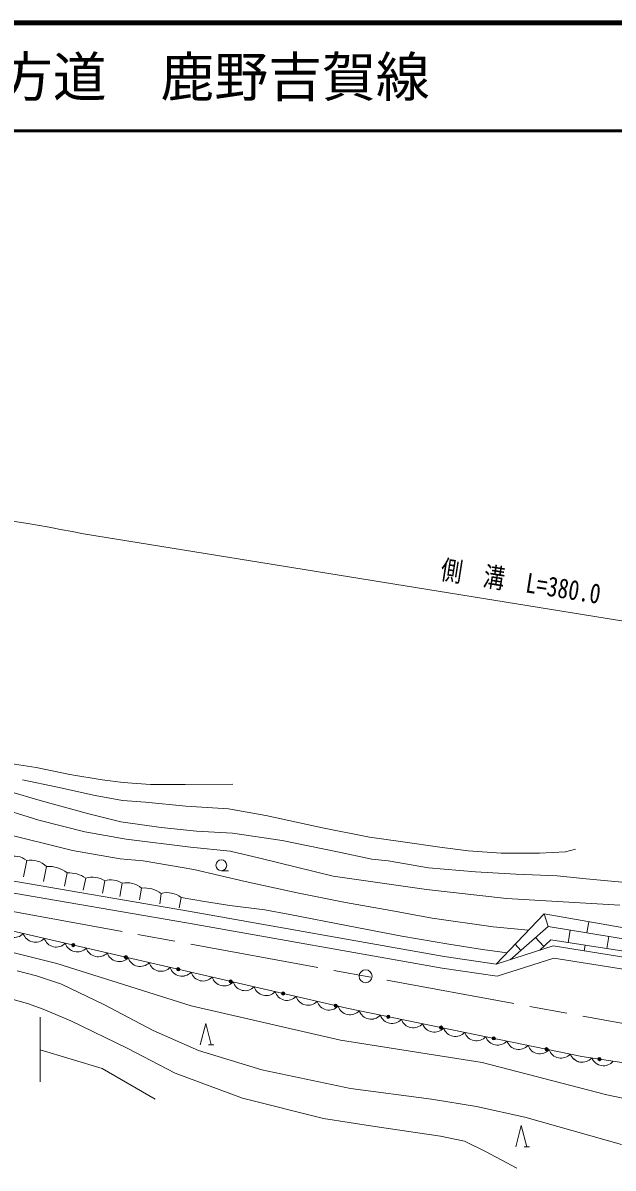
# Model space of a CAD drawing. Units: millimetres at full size, sheet at 1:1000; details may follow other scales. Extents: x 40000 to 680000, y 20000 to 380000.
# Drawn here: x 233958 to 288771, y 273745 to 380000 of the extents above; entities that cross this region are included whole.
import ezdxf
from ezdxf.enums import TextEntityAlignment as Align

# ---------------------------------------------------------------- set-up
doc = ezdxf.new("R2010")
doc.units = ezdxf.units.MM
doc.header["$LTSCALE"] = 1000
doc.linetypes.add('CHAIN', pattern=[18.5, 12, -1.5, 3.5, -1.5])
doc.linetypes.add('DASHED', pattern=[7.5, 6, -1.5])
for name, color, linetype, lineweight in [('M-BGD', 7, 'Continuous', 13), ('M-BMK', 2, 'CHAIN', 13), ('M-BMK-SRVR', 3, 'Continuous', 13), ('M-STR-HTXT', 7, 'Continuous', 13), ('M-TTL', 2, 'Continuous', 140), ('M-TTL-LINE', 7, 'Continuous', 50)]:
    doc.layers.add(name, color=color, linetype=linetype, lineweight=lineweight)
doc.layers.add('M-TTL-TXT', color=7, linetype='Continuous')
doc.styles.add('ＭＳ ゴシック', font='')
doc.styles.get('ＭＳ ゴシック').set_extended_font_data('MS Gothic')

msp = doc.modelspace()

# ---------------------------------------------------------------- hatches: boundary and pattern name
at = {"layer": 'M-BGD'}
for points in [[(238494, 294474, -0.41421), (238673, 294586, -0.41421), (238786, 294406, -0.41421), (238606, 294294, -0.41421)], [(238494, 294474, -0.41421), (238673, 294586, -0.41421), (238786, 294406, -1)], [(243366, 293350, -0.41421), (243545, 293462, -0.41421), (243658, 293282, -1)], [(243366, 293350, -0.41421), (243545, 293462, -0.41421), (243658, 293282, -1)], [(248238, 292226, -0.41421), (248417, 292338, -0.41421), (248530, 292158, -0.41421), (248350, 292046, -0.41421)], [(248238, 292226, -0.41421), (248417, 292338, -0.41421), (248530, 292158, -1)], [(253110, 291102, -1), (253402, 291034, -1)], [(253110, 291102, -0.41421), (253289, 291214, -0.41421), (253402, 291034, -1)], [(257982, 289977, -0.41421), (258161, 290090, -0.41421), (258274, 289910, -1)], [(257982, 289977, -1), (258274, 289910, -1)], [(262854, 288853, -0.41421), (263033, 288966, -0.41421), (263146, 288786, -1)], [(262854, 288853, -0.41421), (263033, 288966, -0.41421), (263146, 288786, -1)], [(267745, 287820, -1), (268039, 287760, -0.41421), (267862, 287643, -0.41421)], [(267745, 287820, -0.41421), (267922, 287937, -0.41421), (268039, 287760, -1)], [(272643, 286816, -0.41421), (272820, 286932, -0.41421), (272937, 286755, -1)], [(272643, 286816, -0.41421), (272820, 286932, -0.41421), (272937, 286755, -1)], [(277542, 285811, -1), (277835, 285751, -1)], [(277542, 285811, -0.41421), (277719, 285928, -0.41421), (277835, 285751, -1)], [(282440, 284807, -0.41421), (282617, 284924, -0.41421), (282733, 284747, -0.41421), (282556, 284630, -0.41421)], [(282440, 284807, -0.41421), (282617, 284924, -0.41421), (282733, 284747, -1)], [(287352, 283882, -1), (287648, 283838, -1)], [(287352, 283882, -0.41421), (287522, 284008, -0.41421), (287648, 283838, -1)]]:
    msp.add_hatch(color=256, dxfattribs=at).paths.add_polyline_path(points)

# ---------------------------------------------------------------- linework, layer by layer
for p, q in [((234029, 300761), (234311, 302286)), ((234029, 300761), (234311, 302286)), ((235880, 300334), (236153, 301731)), ((235880, 300334), (236153, 301731)), ((237807, 299917), (238079, 301135)), ((237807, 299917), (238079, 301135)), ((252389, 301341), (253055, 301341)), ((252389, 301341), (253055, 301341)), ((239548, 299541), (239795, 300657)), ((239548, 299541), (239795, 300657)), ((241363, 299260), (241568, 300410)), ((241363, 299260), (241568, 300410)), ((242950, 298952), (243189, 300170)), ((242950, 298952), (243189, 300170)), ((244783, 298646), (244971, 299719)), ((244783, 298645), (244971, 299719)), ((246686, 298261), (246814, 299224)), ((246686, 298261), (246814, 299224)), ((248484, 297903), (248646, 298866)), ((248484, 297903), (248646, 298866)), ((282369, 297334), (282738, 296154)), ((282369, 297334), (282738, 296154)), ((286508, 296608), (286338, 295565)), ((286508, 296608), (286338, 295565)), ((284772, 295821), (284594, 294661)), ((284772, 295821), (284594, 294661)), ((279684, 294518), (280193, 293935)), ((279684, 294518), (280193, 293935)), ((281575, 295139), (282337, 294315)), ((281575, 295139), (282337, 294315)), ((286165, 294420), (286082, 293900)), ((286165, 294420), (286082, 293900)), ((288361, 295234), (288188, 294108)), ((288361, 295234), (288188, 294108)), ((251186, 285176), (251686, 285176)), ((251186, 285176), (251686, 285176)), ((280496, 275707), (280996, 275707)), ((280496, 275707), (280996, 275707))]:
    msp.add_line(p, q, dxfattribs=at)
at = {"layer": 'M-BGD', "linetype": 'DASHED'}
msp.add_line((235562, 287759), (235562, 281759), dxfattribs=at)
msp.add_line((235562, 287759), (235562, 281759), dxfattribs=at)
at = {"layer": 'M-BGD'}
for points in [[(232363, 311336), (235190, 310921), (238327, 310260), (241334, 309761), (243265, 309526), (245815, 309351), (249035, 309327), (253469, 309373)], [(232363, 311336), (235190, 310921), (238327, 310260), (241334, 309761), (243265, 309526), (245815, 309351), (249035, 309327), (253469, 309373)], [(233920, 309770), (237164, 309079), (240657, 308325), (243196, 307863), (245349, 307699), (249080, 307335), (253066, 307064), (256526, 306456), (261795, 305325), (266149, 304443), (269248, 304021), (272689, 303516), (275311, 303178), (278363, 302968), (281926, 302954), (284356, 303099), (285273, 303337)], [(233920, 309770), (237164, 309079), (240657, 308325), (243196, 307863), (245349, 307699), (249080, 307335), (253066, 307064), (256526, 306456), (261795, 305324), (266149, 304443), (269248, 304021), (272689, 303516), (275311, 303178), (278363, 302968), (281926, 302954), (284356, 303099), (285273, 303337)], [(232622, 308728), (235557, 307854), (239949, 306631), (243042, 305861), (246789, 305357), (250074, 305013), (253427, 304836), (258023, 304149), (263166, 303096), (266374, 302420), (267880, 302243), (271633, 301605), (276000, 301236), (279739, 301006), (283569, 300852), (286277, 300598), (291252, 300105)], [(232622, 308728), (235557, 307854), (239949, 306631), (243042, 305861), (246789, 305357), (250074, 305013), (253427, 304836), (258023, 304149), (263166, 303096), (266374, 302420), (267880, 302243), (271633, 301605), (276000, 301236), (279739, 301006), (283569, 300852), (286277, 300598), (291252, 300105)], [(289402, 298150), (278875, 298745), (271447, 299605), (262778, 300837), (255949, 302499), (253201, 303164), (249517, 303536), (243541, 304263), (239716, 304939), (235431, 306041), (231049, 307395)], [(289402, 298150), (278875, 298745), (271447, 299605), (262778, 300837), (255949, 302499), (253201, 303164), (249517, 303536), (243541, 304263), (239716, 304939), (235431, 306041), (231049, 307395)], [(183216, 302477), (190454, 302163), (193590, 302058), (196858, 302275), (201315, 302983), (205413, 303931), (209769, 304791), (215205, 305457), (220202, 305912), (223349, 305983), (227195, 305811), (231967, 304858), (238577, 303223), (243002, 302447), (245124, 302260), (249818, 301448), (254610, 300342), (259435, 299290), (263932, 298389), (268126, 297648), (271954, 296935), (277645, 296124), (280919, 295813)], [(183216, 302477), (190454, 302163), (193590, 302058), (196858, 302274), (201315, 302983), (205413, 303931), (209769, 304791), (215205, 305457), (220202, 305912), (223349, 305983), (227195, 305811), (231967, 304858), (238577, 303223), (243002, 302447), (245124, 302260), (249818, 301448), (254610, 300342), (259435, 299290), (263932, 298389), (268126, 297648), (271954, 296935), (277645, 296124), (280919, 295813)], [(126190, 296199), (146272, 297947), (152000, 298420), (167292, 303335), (173713, 301445), (177158, 300683), (184952, 298401), (189628, 298031), (193160, 297936), (196531, 298131), (199716, 298593), (207841, 299999), (215082, 301623), (218111, 301909), (220448, 302075), (222814, 301982), (225326, 301701), (232405, 300489), (249334, 297594), (273075, 293389), (277918, 292665), (283193, 294358), (303054, 291190)], [(126190, 296199), (146272, 297947), (152000, 298420), (167292, 303335), (173713, 301445), (177158, 300683), (184952, 298401), (189628, 298031), (193160, 297936), (196531, 298131), (199716, 298593), (207841, 299999), (215082, 301623), (218111, 301909), (220448, 302075), (222814, 301982), (225326, 301701), (232405, 300489), (249334, 297594), (273075, 293389), (277918, 292665), (283193, 294358), (303054, 291190)], [(126279, 295103), (146365, 296851), (152210, 297333), (167006, 301898), (173468, 300373), (176884, 299617), (184752, 297314), (189569, 296932), (193177, 296835), (196642, 297035), (199889, 297507), (208055, 298920), (215255, 300534), (218201, 300813), (220465, 300974), (222732, 300884), (225172, 300612), (232219, 299405), (249145, 296510), (272898, 292303), (278009, 291540), (283279, 293231), (301850, 290285)], [(126279, 295103), (146365, 296851), (152210, 297333), (167006, 301898), (173468, 300373), (176884, 299617), (184752, 297314), (189569, 296932), (193177, 296835), (196642, 297035), (199889, 297507), (208055, 298920), (215255, 300534), (218201, 300813), (220465, 300974), (222732, 300884), (225172, 300612), (232219, 299405), (249145, 296510), (272898, 292303), (278009, 291540), (283279, 293231), (301850, 290285)], [(248646, 298866), (250828, 298489), (253176, 298105), (256416, 297719), (258756, 297276), (264160, 296224), (269154, 295267), (273510, 294511), (276644, 294037), (278920, 293716)], [(248646, 298866), (250828, 298489), (253176, 298105), (256416, 297719), (258756, 297276), (264160, 296224), (269154, 295267), (273510, 294511), (276644, 294037), (278920, 293716)], [(101731, 289708), (154971, 293928), (163661, 294617), (166460, 294650), (172018, 294571), (177234, 294371), (182367, 293873), (191983, 293439), (194950, 293472), (197424, 293605), (200252, 294016), (211485, 296254), (214485, 296869), (216526, 297123), (218407, 297228), (220653, 297364), (222554, 297328), (225367, 297100), (230243, 296325), (233320, 295668), (264044, 288579), (285851, 284108), (311911, 280192)], [(101731, 289707), (154971, 293928), (163661, 294616), (166460, 294650), (172018, 294571), (177234, 294371), (182367, 293873), (191983, 293439), (194950, 293472), (197424, 293605), (200252, 294016), (211485, 296254), (214485, 296869), (216526, 297123), (218407, 297228), (220653, 297364), (222554, 297328), (225367, 297100), (230243, 296325), (233320, 295668), (264044, 288579), (285851, 284108), (311911, 280192)], [(277918, 292665), (282369, 297334), (305841, 293222), (308655, 287459)], [(277918, 292665), (282369, 297334), (305841, 293222), (308655, 287459)], [(307572, 287656), (304617, 292574), (282738, 296154), (279214, 293081)], [(307572, 287656), (304617, 292574), (282738, 296154), (279214, 293081)], [(299674, 278169), (288176, 280534), (276623, 283545), (263441, 285600), (249579, 288786), (237105, 292736), (227680, 295083), (224397, 295356), (218961, 294439), (208777, 292466), (196186, 291155), (185275, 290979), (177393, 291411), (164717, 291488), (157656, 291292), (149530, 290448), (137414, 289682), (121981, 288956), (100071, 287115), (93665, 285725), (88660, 284284)], [(299674, 278169), (288176, 280534), (276623, 283545), (263441, 285600), (249579, 288786), (237105, 292736), (227680, 295083), (224397, 295356), (218961, 294439), (208777, 292466), (196186, 291155), (185275, 290979), (177393, 291411), (164717, 291488), (157656, 291292), (149530, 290448), (137414, 289682), (121981, 288956), (100071, 287115), (93665, 285725), (88660, 284284)], [(281954, 293961), (282981, 294910), (303535, 291747), (306033, 288860)], [(281954, 293961), (282981, 294910), (303535, 291747), (306033, 288860)], [(289557, 275928), (280582, 278460), (276089, 279456), (271898, 280154), (264395, 281136), (256140, 282865), (250267, 284664), (246054, 286511), (241464, 288939), (237557, 290826), (235220, 291582), (233421, 292053)], [(289557, 275928), (280582, 278460), (276089, 279456), (271898, 280154), (264395, 281135), (256140, 282865), (250267, 284664), (246054, 286511), (241464, 288939), (237557, 290826), (235220, 291582), (233421, 292053)], [(279821, 273745), (276921, 275275), (274955, 276255), (272743, 276697), (266632, 277603), (261861, 278340), (254348, 280246), (248113, 282540), (243655, 284864), (238414, 287397), (235844, 288493), (234399, 289026), (232055, 289674)], [(279821, 273745), (276921, 275275), (274955, 276255), (272743, 276697), (266632, 277603), (261861, 278340), (254348, 280246), (248113, 282540), (243655, 284864), (238414, 287397), (235844, 288493), (234399, 289026), (232055, 289674)], [(250436, 285176), (250936, 287176), (251436, 285176)], [(250436, 285176), (250936, 287176), (251436, 285176)], [(246247, 280150), (241320, 282987), (235562, 284721)], [(246247, 280150), (241320, 282987), (235562, 284721)], [(279746, 275707), (280246, 277707), (280746, 275707)], [(279746, 275707), (280246, 277707), (280746, 275707)]]:
    msp.add_lwpolyline(points, dxfattribs=at)
for centre, radius in [((252389, 301841), 500), ((252389, 301841), 500), ((238640, 294440), 150), ((238640, 294440), 150), ((243512, 293316), 150), ((243512, 293316), 150), ((248384, 292192), 150), ((248384, 292192), 150), ((253256, 291068), 150), ((253256, 291068), 150), ((258128, 289944), 150), ((258128, 289944), 150), ((263000, 288820), 150), ((263000, 288820), 150), ((267892, 287790), 150), ((267892, 287790), 150), ((272790, 286785), 150), ((272790, 286785), 150), ((277688, 285781), 150), ((277688, 285781), 150), ((282587, 284777), 150), ((282587, 284777), 150), ((287500, 283860), 150), ((287500, 283860), 150)]:
    msp.add_circle(centre, radius, dxfattribs=at)
for centre, radius, start, end in [((233142, 300833), 1864, 51.18333, 108.43034), ((233142, 300833), 1864, 51.18333, 108.43034), ((234693, 300217), 2104, 46.04583, 100.46514), ((234693, 300217), 2104, 46.04583, 100.46514), ((236328, 298886), 2850, 52.08384, 93.51399), ((236328, 298886), 2850, 52.08384, 93.51399), ((238233, 298370), 2770, 55.67583, 93.18257), ((238233, 298370), 2770, 55.67583, 93.18257), ((240400, 298515), 2226, 58.35818, 105.77553), ((240400, 298515), 2226, 58.35818, 105.77553), ((242109, 298464), 2020, 57.6537, 105.5356), ((242109, 298464), 2020, 57.6537, 105.5356), ((243649, 298247), 1978, 48.09668, 103.45832), ((243649, 298247), 1978, 48.09668, 103.45832), ((245261, 297122), 2613, 53.5454, 96.3896), ((245261, 297122), 2613, 53.5454, 96.3896), ((247381, 297259), 2045, 51.78715, 106.11711), ((247381, 297259), 2045, 51.78715, 106.11711), ((233151, 296289), 1149, 197.78863, 317.44496), ((233151, 296289), 1149, 197.78863, 317.44496), ((235104, 295860), 1160, 197.49274, 316.52236), ((235104, 295860), 1160, 197.49274, 316.52236), ((237053, 295410), 1160, 197.49274, 316.52236), ((237053, 295410), 1160, 197.49274, 316.52236), ((239002, 294961), 1160, 197.49274, 316.52236), ((239002, 294961), 1160, 197.49274, 316.52236), ((240951, 294511), 1160, 197.49274, 316.52236), ((240951, 294511), 1160, 197.49274, 316.52236), ((242900, 294061), 1160, 197.49274, 316.52236), ((242900, 294061), 1160, 197.49274, 316.52236), ((244848, 293612), 1160, 197.49274, 316.52236), ((244848, 293612), 1160, 197.49274, 316.52236), ((246797, 293162), 1160, 197.49274, 316.52236), ((246797, 293162), 1160, 197.49274, 316.52236), ((248746, 292713), 1160, 197.49274, 316.52236), ((248746, 292712), 1160, 197.49274, 316.52236), ((250695, 292263), 1160, 197.49274, 316.52236), ((250695, 292263), 1160, 197.49274, 316.52236), ((252644, 291813), 1160, 197.49274, 316.52236), ((252644, 291813), 1160, 197.49274, 316.52236), ((254592, 291364), 1160, 197.49274, 316.52236), ((254592, 291364), 1160, 197.49274, 316.52236), ((256541, 290914), 1160, 197.49274, 316.52236), ((256541, 290914), 1160, 197.49274, 316.52236), ((258490, 290464), 1160, 197.49274, 316.52236), ((258490, 290464), 1160, 197.49274, 316.52236), ((260439, 290015), 1160, 197.49274, 316.52236), ((260439, 290015), 1160, 197.49274, 316.52236), ((262388, 289565), 1160, 197.49274, 316.52236), ((262388, 289565), 1160, 197.49274, 316.52236), ((264338, 289139), 1170, 198.57314, 317.08475), ((264338, 289139), 1170, 198.57314, 317.08475), ((266293, 288719), 1160, 198.89851, 317.92813), ((266293, 288718), 1160, 198.89851, 317.92813), ((268252, 288317), 1160, 198.89851, 317.92813), ((268252, 288317), 1160, 198.89851, 317.92813), ((270211, 287915), 1160, 198.89851, 317.92813), ((270211, 287915), 1160, 198.89851, 317.92813), ((272171, 287513), 1160, 198.89851, 317.92813), ((272171, 287513), 1160, 198.89851, 317.92813), ((274130, 287112), 1160, 198.89851, 317.92813), ((274130, 287112), 1160, 198.89851, 317.92813), ((276089, 286710), 1160, 198.89851, 317.92813), ((276089, 286710), 1160, 198.89851, 317.92813), ((278048, 286308), 1160, 198.89851, 317.92813), ((278048, 286308), 1160, 198.89851, 317.92813), ((280008, 285907), 1160, 198.89851, 317.92813), ((280008, 285907), 1160, 198.89851, 317.92813), ((281967, 285505), 1160, 198.89851, 317.92813), ((281967, 285505), 1160, 198.89851, 317.92813), ((283926, 285103), 1160, 198.89851, 317.92813), ((283926, 285103), 1160, 198.89851, 317.92813), ((285900, 284758), 1193, 201.2205, 318.44966), ((285900, 284757), 1193, 201.2205, 318.44966), ((287869, 284400), 1160, 201.94053, 320.97015), ((287869, 284400), 1160, 201.94053, 320.97015)]:
    msp.add_arc(centre, radius, start, end, dxfattribs=at)
at = {"layer": 'M-BMK'}
msp.add_line((231361, 297852), (341186, 277719), dxfattribs=at)
msp.add_line((231361, 297852), (341186, 277719), dxfattribs=at)
at = {"layer": 'M-BMK-SRVR'}
for centre in [(265782, 291543), (265782, 291542)]:
    msp.add_circle(centre, 600, dxfattribs=at)
at = {"layer": 'M-STR-HTXT'}
msp.add_line((239602, 332583), (348038, 315096), dxfattribs=at)
msp.add_line((239602, 332583), (348038, 315096), dxfattribs=at)
msp.add_arc((209707, 185852), 149746, 78.48432, 91.8285, dxfattribs=at)
msp.add_arc((209707, 185852), 149746, 78.48432, 91.8285, dxfattribs=at)
at = {"layer": 'M-TTL'}
msp.add_line((680000, 380000), (40000, 380000), dxfattribs=at)
msp.add_line((680000, 380000), (40000, 380000), dxfattribs=at)
at = {"layer": 'M-TTL-LINE'}
msp.add_line((40000, 370000), (680000, 370000), dxfattribs=at)
msp.add_line((40000, 370000), (680000, 370000), dxfattribs=at)

# ---------------------------------------------------------------- texts
at = {"layer": 'M-STR-HTXT', "style": 'ＭＳ ゴシック', "width": 0.8}
msp.add_text('側\u3000溝\u3000L=380.0', height=1833, rotation=351.044, dxfattribs=at).set_placement((279966, 326714), align=Align.BOTTOM_CENTER)
msp.add_text('側\u3000溝\u3000L=380.0', height=1833, rotation=351.044, dxfattribs=at).set_placement((279966, 326714), align=Align.BOTTOM_CENTER)
at = {"layer": 'M-TTL-TXT', "style": 'ＭＳ ゴシック'}
msp.add_text('主要地方道\u3000鹿野吉賀線', height=3666, dxfattribs=at).set_placement((216734, 375000), align=Align.MIDDLE_LEFT)
msp.add_text('主要地方道\u3000鹿野吉賀線', height=3666, dxfattribs=at).set_placement((216734, 375000), align=Align.MIDDLE_LEFT)

doc.saveas('drawing.dxf')
